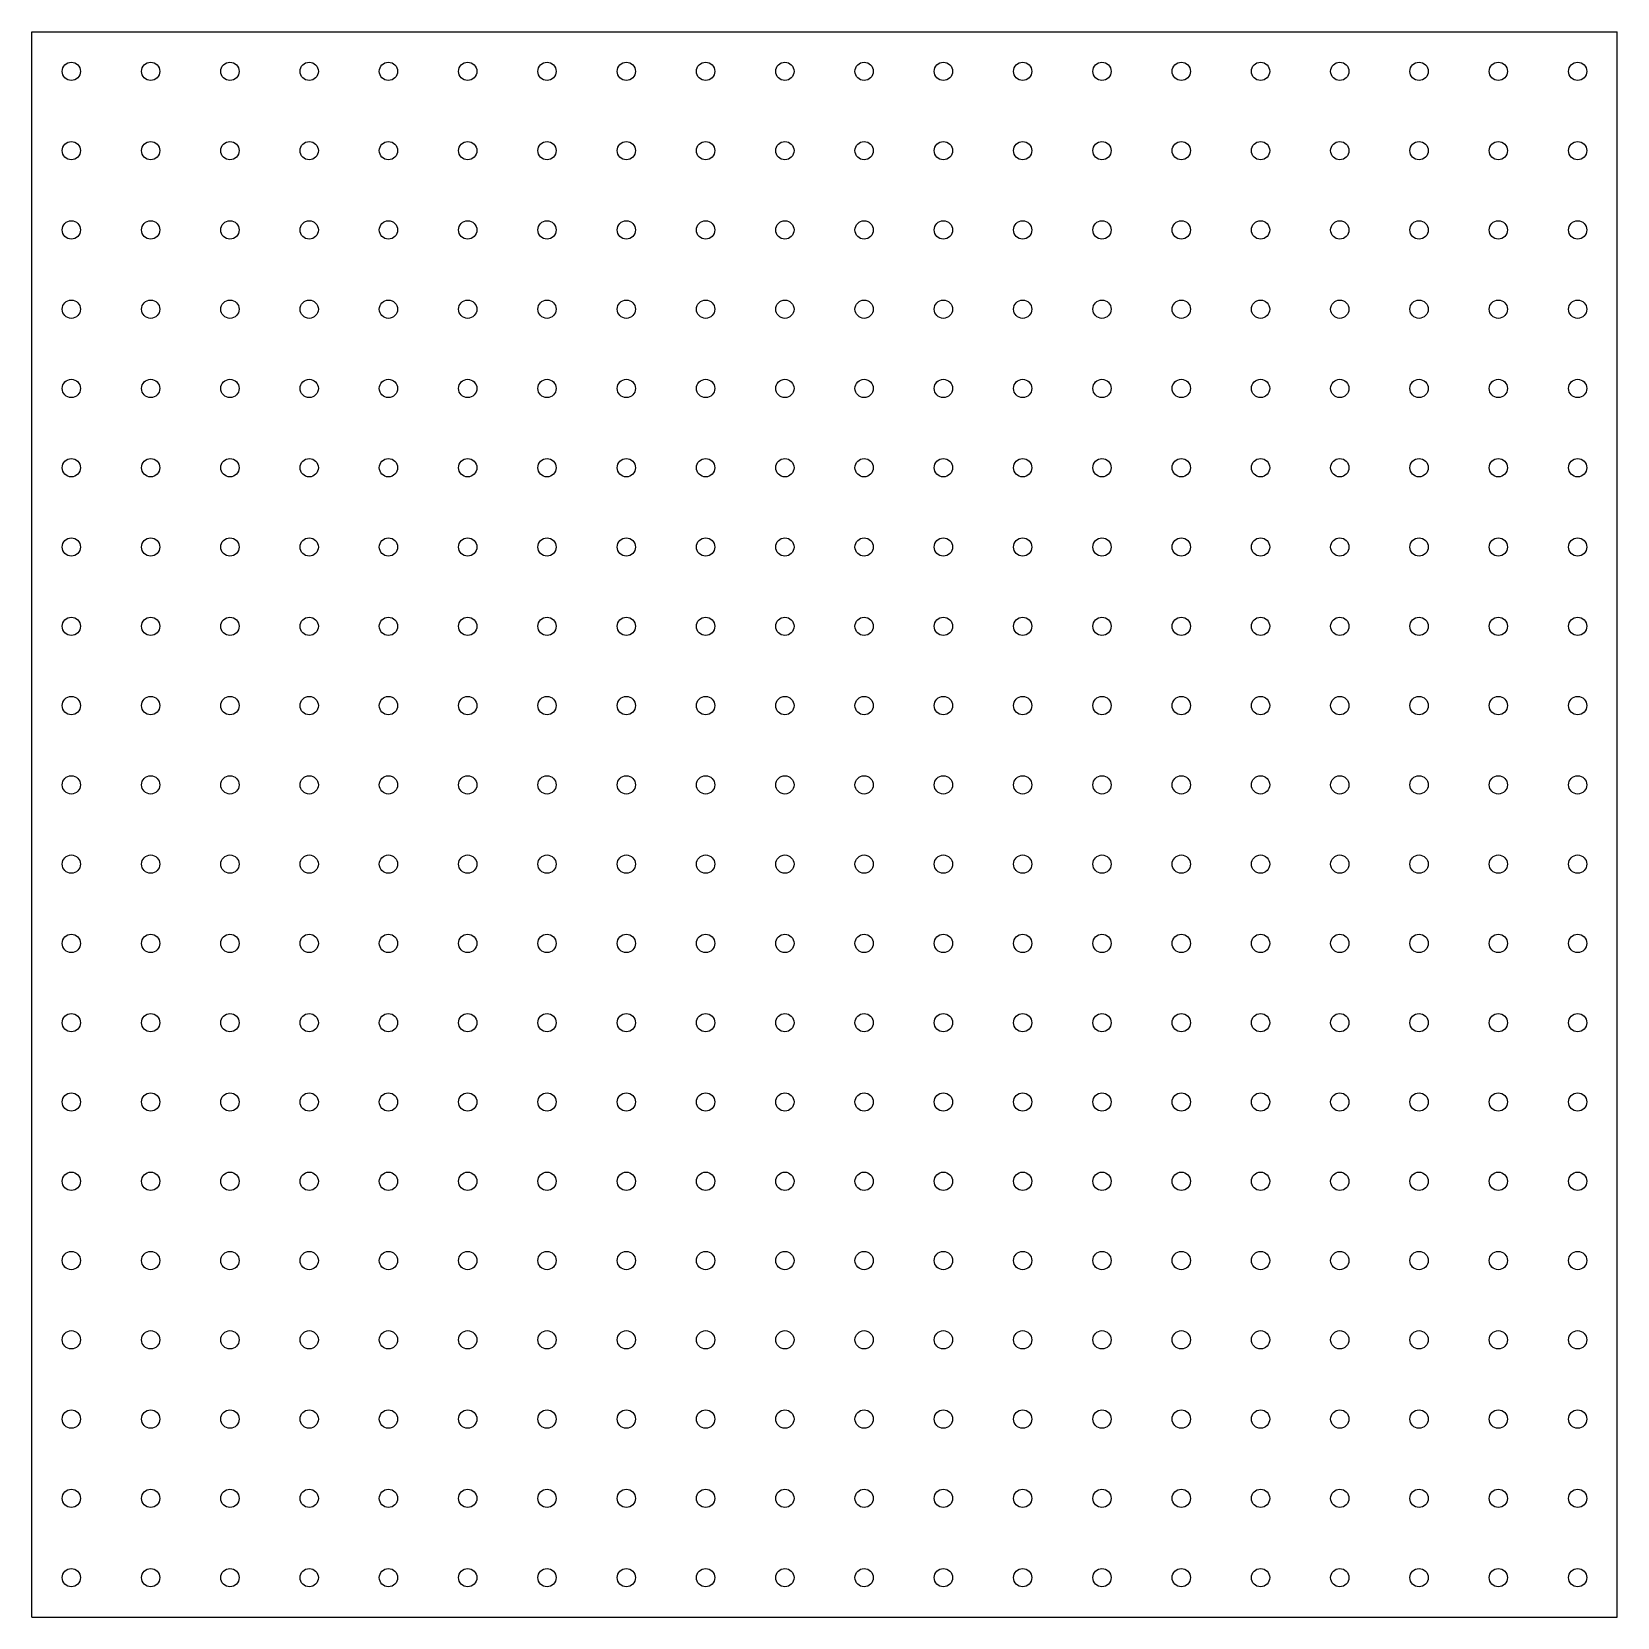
# Model space of a CAD drawing. Header units: millimetres. Extents: x -0.3 to 12.7, y -12.7 to 0.3.
import ezdxf

# ---------------------------------------------------------------- set-up
doc = ezdxf.new("R2010")
doc.units = ezdxf.units.MM

msp = doc.modelspace()

# ---------------------------------------------------------------- linework, layer by layer
at = {"color": 7, "linetype": 'Continuous'}
for p, q in [((-0.325, -12.675), (-0.325, 0.325)), ((-0.325, 0.325), (12.675, 0.325)), ((12.675, -12.675), (12.675, 0.325)), ((-0.325, -12.675), (12.675, -12.675))]:
    msp.add_line(p, q, dxfattribs=at)
for centre in [(0, 0), (0.65, 0), (1.3, 0), (1.95, 0), (2.6, 0), (3.25, 0), (3.9, 0), (4.55, 0), (5.2, 0), (5.85, 0), (6.5, 0), (7.15, 0), (7.8, 0), (8.45, 0), (9.1, 0), (9.75, 0), (10.4, 0), (11.05, 0), (11.7, 0), (12.35, 0), (0, -0.65), (0.65, -0.65), (1.3, -0.65), (1.95, -0.65), (2.6, -0.65), (3.25, -0.65), (3.9, -0.65), (4.55, -0.65), (5.2, -0.65), (5.85, -0.65), (6.5, -0.65), (7.15, -0.65), (7.8, -0.65), (8.45, -0.65), (9.1, -0.65), (9.75, -0.65), (10.4, -0.65), (11.05, -0.65), (11.7, -0.65), (12.35, -0.65), (0, -1.3), (0.65, -1.3), (1.3, -1.3), (1.95, -1.3), (2.6, -1.3), (3.25, -1.3), (3.9, -1.3), (4.55, -1.3), (5.2, -1.3), (5.85, -1.3), (6.5, -1.3), (7.15, -1.3), (7.8, -1.3), (8.45, -1.3), (9.1, -1.3), (9.75, -1.3), (10.4, -1.3), (11.05, -1.3), (11.7, -1.3), (12.35, -1.3), (0, -1.95), (0.65, -1.95), (1.3, -1.95), (1.95, -1.95), (2.6, -1.95), (3.25, -1.95), (3.9, -1.95), (4.55, -1.95), (5.2, -1.95), (5.85, -1.95), (6.5, -1.95), (7.15, -1.95), (7.8, -1.95), (8.45, -1.95), (9.1, -1.95), (9.75, -1.95), (10.4, -1.95), (11.05, -1.95), (11.7, -1.95), (12.35, -1.95), (0, -2.6), (0.65, -2.6), (1.3, -2.6), (1.95, -2.6), (2.6, -2.6), (3.25, -2.6), (3.9, -2.6), (4.55, -2.6), (5.2, -2.6), (5.85, -2.6), (6.5, -2.6), (7.15, -2.6), (7.8, -2.6), (8.45, -2.6), (9.1, -2.6), (9.75, -2.6), (10.4, -2.6), (11.05, -2.6), (11.7, -2.6), (12.35, -2.6), (0, -3.25), (0.65, -3.25), (1.3, -3.25), (1.95, -3.25), (2.6, -3.25), (3.25, -3.25), (3.9, -3.25), (4.55, -3.25), (5.2, -3.25), (5.85, -3.25), (6.5, -3.25), (7.15, -3.25), (7.8, -3.25), (8.45, -3.25), (9.1, -3.25), (9.75, -3.25), (10.4, -3.25), (11.05, -3.25), (11.7, -3.25), (12.35, -3.25), (0, -3.9), (0.65, -3.9), (1.3, -3.9), (1.95, -3.9), (2.6, -3.9), (3.25, -3.9), (3.9, -3.9), (4.55, -3.9), (5.2, -3.9), (5.85, -3.9), (6.5, -3.9), (7.15, -3.9), (7.8, -3.9), (8.45, -3.9), (9.1, -3.9), (9.75, -3.9), (10.4, -3.9), (11.05, -3.9), (11.7, -3.9), (12.35, -3.9), (0, -4.55), (0.65, -4.55), (1.3, -4.55), (1.95, -4.55), (2.6, -4.55), (3.25, -4.55), (3.9, -4.55), (4.55, -4.55), (5.2, -4.55), (5.85, -4.55), (6.5, -4.55), (7.15, -4.55), (7.8, -4.55), (8.45, -4.55), (9.1, -4.55), (9.75, -4.55), (10.4, -4.55), (11.05, -4.55), (11.7, -4.55), (12.35, -4.55), (0, -5.2), (0.65, -5.2), (1.3, -5.2), (1.95, -5.2), (2.6, -5.2), (3.25, -5.2), (3.9, -5.2), (4.55, -5.2), (5.2, -5.2), (5.85, -5.2), (6.5, -5.2), (7.15, -5.2), (7.8, -5.2), (8.45, -5.2), (9.1, -5.2), (9.75, -5.2), (10.4, -5.2), (11.05, -5.2), (11.7, -5.2), (12.35, -5.2), (0, -5.85), (0.65, -5.85), (1.3, -5.85), (1.95, -5.85), (2.6, -5.85), (3.25, -5.85), (3.9, -5.85), (4.55, -5.85), (5.2, -5.85), (5.85, -5.85), (6.5, -5.85), (7.15, -5.85), (7.8, -5.85), (8.45, -5.85), (9.1, -5.85), (9.75, -5.85), (10.4, -5.85), (11.05, -5.85), (11.7, -5.85), (12.35, -5.85), (0, -6.5), (0.65, -6.5), (1.3, -6.5), (1.95, -6.5), (2.6, -6.5), (3.25, -6.5), (3.9, -6.5), (4.55, -6.5), (5.2, -6.5), (5.85, -6.5), (6.5, -6.5), (7.15, -6.5), (7.8, -6.5), (8.45, -6.5), (9.1, -6.5), (9.75, -6.5), (10.4, -6.5), (11.05, -6.5), (11.7, -6.5), (12.35, -6.5), (0, -7.15), (0.65, -7.15), (1.3, -7.15), (1.95, -7.15), (2.6, -7.15), (3.25, -7.15), (3.9, -7.15), (4.55, -7.15), (5.2, -7.15), (5.85, -7.15), (6.5, -7.15), (7.15, -7.15), (7.8, -7.15), (8.45, -7.15), (9.1, -7.15), (9.75, -7.15), (10.4, -7.15), (11.05, -7.15), (11.7, -7.15), (12.35, -7.15), (0, -7.8), (0.65, -7.8), (1.3, -7.8), (1.95, -7.8), (2.6, -7.8), (3.25, -7.8), (3.9, -7.8), (4.55, -7.8), (5.2, -7.8), (5.85, -7.8), (6.5, -7.8), (7.15, -7.8), (7.8, -7.8), (8.45, -7.8), (9.1, -7.8), (9.75, -7.8), (10.4, -7.8), (11.05, -7.8), (11.7, -7.8), (12.35, -7.8), (0, -8.45), (0.65, -8.45), (1.3, -8.45), (1.95, -8.45), (2.6, -8.45), (3.25, -8.45), (3.9, -8.45), (4.55, -8.45), (5.2, -8.45), (5.85, -8.45), (6.5, -8.45), (7.15, -8.45), (7.8, -8.45), (8.45, -8.45), (9.1, -8.45), (9.75, -8.45), (10.4, -8.45), (11.05, -8.45), (11.7, -8.45), (12.35, -8.45), (0, -9.1), (0.65, -9.1), (1.3, -9.1), (1.95, -9.1), (2.6, -9.1), (3.25, -9.1), (3.9, -9.1), (4.55, -9.1), (5.2, -9.1), (5.85, -9.1), (6.5, -9.1), (7.15, -9.1), (7.8, -9.1), (8.45, -9.1), (9.1, -9.1), (9.75, -9.1), (10.4, -9.1), (11.05, -9.1), (11.7, -9.1), (12.35, -9.1), (0, -9.75), (0.65, -9.75), (1.3, -9.75), (1.95, -9.75), (2.6, -9.75), (3.25, -9.75), (3.9, -9.75), (4.55, -9.75), (5.2, -9.75), (5.85, -9.75), (6.5, -9.75), (7.15, -9.75), (7.8, -9.75), (8.45, -9.75), (9.1, -9.75), (9.75, -9.75), (10.4, -9.75), (11.05, -9.75), (11.7, -9.75), (12.35, -9.75), (0, -10.4), (0.65, -10.4), (1.3, -10.4), (1.95, -10.4), (2.6, -10.4), (3.25, -10.4), (3.9, -10.4), (4.55, -10.4), (5.2, -10.4), (5.85, -10.4), (6.5, -10.4), (7.15, -10.4), (7.8, -10.4), (8.45, -10.4), (9.1, -10.4), (9.75, -10.4), (10.4, -10.4), (11.05, -10.4), (11.7, -10.4), (12.35, -10.4), (0, -11.05), (0.65, -11.05), (1.3, -11.05), (1.95, -11.05), (2.6, -11.05), (3.25, -11.05), (3.9, -11.05), (4.55, -11.05), (5.2, -11.05), (5.85, -11.05), (6.5, -11.05), (7.15, -11.05), (7.8, -11.05), (8.45, -11.05), (9.1, -11.05), (9.75, -11.05), (10.4, -11.05), (11.05, -11.05), (11.7, -11.05), (12.35, -11.05), (0, -11.7), (0.65, -11.7), (1.3, -11.7), (1.95, -11.7), (2.6, -11.7), (3.25, -11.7), (3.9, -11.7), (4.55, -11.7), (5.2, -11.7), (5.85, -11.7), (6.5, -11.7), (7.15, -11.7), (7.8, -11.7), (8.45, -11.7), (9.1, -11.7), (9.75, -11.7), (10.4, -11.7), (11.05, -11.7), (11.7, -11.7), (12.35, -11.7), (0, -12.35), (0.65, -12.35), (1.3, -12.35), (1.95, -12.35), (2.6, -12.35), (3.25, -12.35), (3.9, -12.35), (4.55, -12.35), (5.2, -12.35), (5.85, -12.35), (6.5, -12.35), (7.15, -12.35), (7.8, -12.35), (8.45, -12.35), (9.1, -12.35), (9.75, -12.35), (10.4, -12.35), (11.05, -12.35), (11.7, -12.35), (12.35, -12.35)]:
    msp.add_circle(centre, 0.075, dxfattribs=at)

doc.saveas('drawing.dxf')
